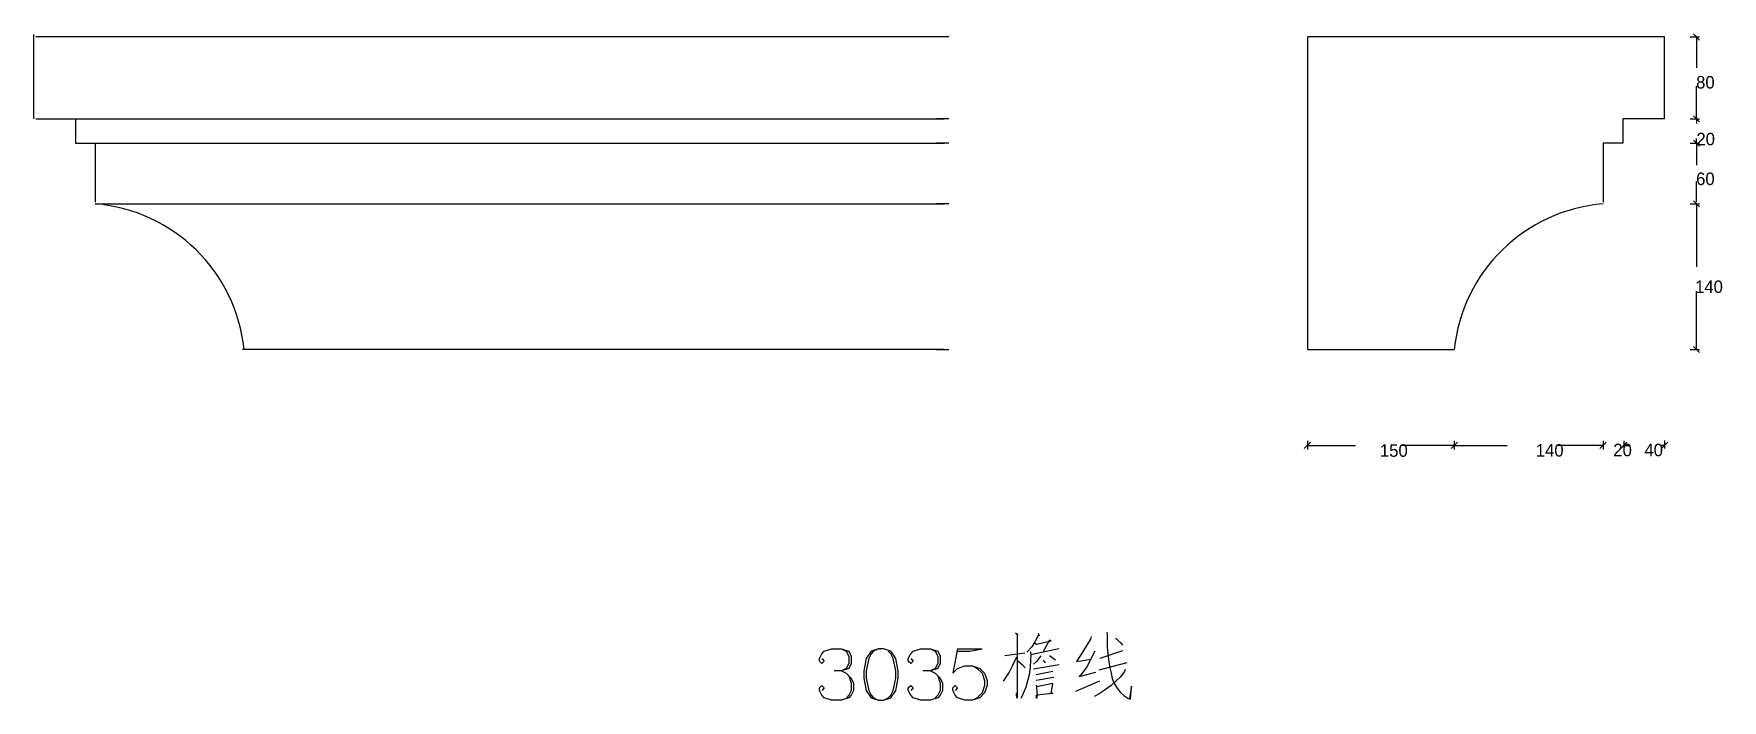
# Model space of a CAD drawing. Header units: metres. Extents: x -9727 to 6837, y -3363 to 3173.
import ezdxf

# ---------------------------------------------------------------- set-up
doc = ezdxf.new("R2010")
doc.units = ezdxf.units.M

msp = doc.modelspace()

# ---------------------------------------------------------------- linework, layer by layer
for p, q in [((-9727.01, 2338.48), (-9727.01, 3164.55)), ((6615.51, 3111.63), (6554.31, 3172.83)), ((-751.67, 3142.23), (-9707.89, 3142.23)), ((6271.6, 3142.23), (2771.6, 3142.23)), ((2771.6, 76.1), (2771.6, 3142.23)), ((6271.6, 2338.48), (6271.6, 3142.23)), ((6521.89, 3142.23), (6615.51, 3142.23)), ((6584.91, 3142.23), (6584.91, 2837.64)), ((6584.91, 2338.48), (6584.91, 2658.23)), ((-9707.89, 2338.48), (-795.48, 2338.48)), ((-9316.73, 2338.48), (-9316.73, 2100.34)), ((-751.67, 2338.48), (-869.95, 2338.48)), ((5861.32, 2338.48), (5861.32, 2100.34)), ((6271.6, 2338.48), (5861.32, 2338.48)), ((6521.89, 2338.48), (6615.51, 2338.48)), ((6615.51, 2307.88), (6554.31, 2369.08)), ((6615.51, 2307.88), (6554.31, 2369.08)), ((6584.91, 2338.48), (6584.91, 2294.25)), ((-9316.73, 2100.34), (-9123.11, 2100.34)), ((-9123.11, 2100.34), (-795.48, 2100.34)), ((-9123.11, 2100.34), (-9123.11, 1519.86)), ((-751.67, 2100.34), (-869.95, 2100.34)), ((5667.69, 2100.34), (5667.69, 1519.86)), ((5861.32, 2100.34), (5667.69, 2100.34)), ((6521.89, 2100.34), (6615.51, 2100.34)), ((6521.89, 2100.34), (6615.51, 2100.34)), ((6615.51, 2069.74), (6554.31, 2130.94)), ((6615.51, 2069.74), (6554.31, 2130.94)), ((6584.91, 2100.34), (6584.91, 2144.57)), ((6584.91, 2100.34), (6584.91, 1884.44)), ((6584.91, 1519.86), (6584.91, 1723.99)), ((-9123.11, 1504.97), (-795.48, 1504.97)), ((-751.67, 1504.97), (-869.95, 1504.97)), ((6521.89, 1504.97), (6615.51, 1504.97)), ((6615.51, 1474.37), (6554.31, 1535.57)), ((6584.91, 1504.97), (6584.91, 887.32)), ((6584.91, 76.1), (6584.91, 647.65)), ((-795.48, 76.1), (-7678.37, 76.1)), ((-869.95, 76.1), (-751.67, 76.1)), ((2771.6, 76.1), (4208.06, 76.1)), ((6521.89, 76.1), (6615.51, 76.1)), ((6615.51, 45.5), (6554.31, 106.7)), ((2767.9, -820.25), (2767.9, -903.28)), ((4207.79, -820.25), (4207.79, -903.28)), ((5669.29, -820.25), (5669.29, -903.28)), ((5871.79, -820.25), (5871.79, -903.28)), ((6271.6, -814.95), (6271.6, -894.14)), ((2737.3, -894.14), (2798.5, -832.94)), ((2767.9, -863.54), (3238.87, -863.54)), ((4208.06, -863.54), (3696.69, -863.54)), ((4177.46, -894.14), (4238.66, -832.94)), ((4208.06, -863.54), (4726.79, -863.54)), ((5667.69, -863.54), (5211.02, -863.54)), ((5637.09, -894.14), (5698.29, -832.94)), ((5637.09, -894.14), (5698.29, -832.94)), ((5840.75, -894.14), (5901.95, -832.94)), ((5861.32, -863.54), (5932.11, -863.54)), ((6271.6, -863.54), (6228.08, -863.54)), ((6241, -894.14), (6302.2, -832.94))]:
    msp.add_line(p, q)
for points in [[(-95.48, -2701.29), (-74.31, -2717.17), (-79.6, -2722.47), (-79.6, -3341.84), (-84.89, -3315.37), (-84.89, -3294.19)], [(126.86, -2706.59), (137.44, -2733.06), (126.86, -2727.76), (95.09, -2791.29), (63.33, -2838.93), (15.69, -2891.87)], [(95.09, -2801.87), (110.98, -2812.46), (253.91, -2780.7), (238.03, -2775.41), (195.68, -2849.52), (179.79, -2886.57)], [(645.06, -2738.35), (639.77, -2764.82), (555.07, -2902.46), (502.13, -2981.86), (645.06, -2960.69)], [(798.58, -2696), (803.88, -2722.47), (803.88, -2844.22), (814.46, -2934.22), (819.76, -2987.16), (830.34, -3045.39), (840.93, -3098.33), (851.52, -3151.26), (867.4, -3193.61), (893.87, -3235.96), (930.93, -3283.61), (967.98, -3315.37), (1005.04, -3341.84), (1031.51, -3352.43), (1042.09, -3225.38), (1020.92, -3347.13)], [(957.39, -2823.05), (941.51, -2801.87), (883.28, -2754.23)], [(-1995.8, -2954.83), (-1971.79, -2978.84), (-1995.8, -3002.85), (-2019.81, -2978.84), (-2019.81, -2954.83), (-1995.87, -2906.8), (-1971.86, -2882.79), (-1899.82, -2858.78), (-1803.78, -2858.78), (-1731.75, -2882.79), (-1707.8, -2930.82), (-1707.8, -3002.85), (-1731.75, -3050.87), (-1803.78, -3074.88), (-1875.81, -3074.88)], [(-1803.78, -2858.78), (-1755.76, -2882.73), (-1731.81, -2930.75), (-1731.81, -3002.78), (-1755.76, -3050.8), (-1803.78, -3074.75), (-1755.76, -3098.69), (-1707.74, -3146.71), (-1683.79, -3194.73), (-1683.79, -3266.76), (-1707.74, -3314.79), (-1731.75, -3338.8), (-1803.78, -3362.81), (-1899.82, -3362.81), (-1971.86, -3338.8), (-1995.87, -3314.79), (-2019.81, -3266.76), (-2019.81, -3242.75), (-1995.8, -3218.74), (-1971.79, -3242.75), (-1995.8, -3266.76)], [(-1439.73, -2858.78), (-1511.76, -2882.79), (-1559.78, -2954.83), (-1583.79, -3074.88), (-1583.79, -3146.91), (-1559.78, -3266.97), (-1511.76, -3339), (-1439.73, -3363.01), (-1391.7, -3363.01), (-1319.67, -3339), (-1271.65, -3266.97), (-1247.64, -3146.91), (-1247.64, -3074.88), (-1271.65, -2954.83), (-1319.67, -2882.79), (-1391.7, -2858.78), (-1439.73, -2858.78), (-1487.75, -2882.73), (-1511.76, -2906.74), (-1535.7, -2954.76), (-1559.71, -3074.81), (-1559.71, -3146.85), (-1535.7, -3266.9), (-1511.76, -3314.92), (-1487.75, -3338.93), (-1439.73, -3362.88)], [(-1391.7, -3362.88), (-1343.68, -3338.93), (-1319.67, -3314.92), (-1295.73, -3266.9), (-1271.72, -3146.85), (-1271.72, -3074.81), (-1295.73, -2954.76), (-1319.67, -2906.74), (-1343.68, -2882.73)], [(-1123.63, -2954.83), (-1099.62, -2978.84), (-1123.63, -3002.85), (-1147.64, -2978.84), (-1147.64, -2954.83), (-1123.7, -2906.8), (-1099.69, -2882.79), (-1027.65, -2858.78), (-931.61, -2858.78), (-859.58, -2882.79), (-835.63, -2930.82), (-835.63, -3002.85), (-859.58, -3050.87), (-931.61, -3074.88), (-1003.64, -3074.88)], [(-931.61, -2858.78), (-883.59, -2882.73), (-859.64, -2930.75), (-859.64, -3002.78), (-883.59, -3050.8), (-931.61, -3074.75), (-883.59, -3098.69), (-835.56, -3146.71), (-811.62, -3194.73), (-811.62, -3266.76), (-835.56, -3314.79), (-859.58, -3338.8), (-931.61, -3362.81), (-1027.65, -3362.81), (-1099.69, -3338.8), (-1123.7, -3314.79), (-1147.64, -3266.76), (-1147.64, -3242.75), (-1123.63, -3218.74), (-1099.62, -3242.75), (-1123.63, -3266.76)], [(-663.6, -2858.78), (-711.62, -3098.89), (-663.6, -3050.87), (-591.57, -3026.86), (-519.53, -3026.86), (-447.5, -3050.87), (-399.48, -3098.89), (-375.47, -3170.93), (-375.47, -3218.95), (-399.48, -3290.98), (-447.5, -3339), (-519.53, -3363.01), (-591.57, -3363.01), (-663.6, -3339), (-687.61, -3314.99), (-711.55, -3266.97), (-711.55, -3242.96), (-687.54, -3218.95), (-663.53, -3242.96), (-687.54, -3266.97)], [(-663.53, -2858.65), (-423.42, -2858.65)], [(-663.53, -2882.66), (-543.48, -2882.66), (-423.42, -2858.65)], [(-84.89, -2939.51), (-127.24, -3029.51), (-159.01, -3087.74), (-190.77, -3135.38), (-217.24, -3177.73)], [(-5.49, -2902.46), (-201.36, -2928.92)], [(-74.31, -2976.57), (-31.96, -3013.62), (-0.19, -3045.39)], [(47.45, -2886.57), (52.74, -2907.75), (47.45, -3040.09), (36.86, -3114.21), (20.98, -3172.44), (5.1, -3235.96), (-10.78, -3273.02), (-31.96, -3320.66), (-42.54, -3347.13)], [(52.74, -2913.04), (328.02, -2854.81)], [(153.33, -2928.92), (110.98, -2981.86), (79.21, -3008.33)], [(174.5, -2971.27), (195.68, -2997.74)], [(238.03, -2923.63), (296.26, -2965.98)], [(682.12, -2881.28), (602.71, -3034.8), (539.19, -3124.79), (528.6, -3130.09), (692.71, -3087.74)], [(735.06, -2950.1), (957.39, -2875.99)], [(-1731.68, -3122.7), (-1707.67, -3194.73), (-1707.67, -3266.76), (-1731.61, -3314.79), (-1755.62, -3338.8)], [(-859.51, -3122.7), (-835.5, -3194.73), (-835.5, -3266.76), (-859.44, -3314.79), (-883.45, -3338.8)], [(-519.47, -3026.86), (-471.44, -3050.8), (-423.42, -3098.82), (-399.41, -3170.86), (-399.41, -3218.88), (-423.42, -3290.91), (-471.44, -3338.93), (-519.47, -3362.88)], [(79.21, -3055.98), (333.31, -3013.62)], [(269.79, -3082.44), (105.68, -3114.21)], [(105.68, -3167.14), (280.38, -3135.38)], [(978.57, -3061.27), (973.28, -3082.44), (930.93, -3135.38), (888.58, -3177.73), (840.93, -3220.08), (782.7, -3262.43), (724.47, -3299.49), (676.83, -3325.96)], [(724.47, -3066.56), (999.74, -2992.45)], [(105.68, -3214.79), (110.98, -3235.96), (116.27, -3315.37), (110.98, -3347.13), (110.98, -3310.08), (269.79, -3294.19), (253.91, -3299.49), (269.79, -3198.91), (110.98, -3230.67)], [(496.84, -3273.02), (729.76, -3172.44)]]:
    msp.add_lwpolyline(points)
for centre, start, end in [((-9254.17, -88.87), 5.92, 85.3), ((5798.76, -88.87), 94.7, 174.08)]:
    msp.add_arc(centre, 1599.23, start, end)

# ---------------------------------------------------------------- texts
at = {"char_height": 122.4, "attachment_point": 1}
for s, insert in [('\\A1;80', (6580.45, 2758.44)), ('\\A1;20', (6583.57, 2201.67)), ('\\A1;60', (6580.65, 1811.61)), ('\\A1;140', (6570.25, 753.33)), ('\\A1;150', (3478.58, -853.14)), ('\\A1;140', (5007.67, -851)), ('\\A1;20', (5768.36, -847.85)), ('\\A1;40', (6073.2, -847.85))]:
    msp.add_mtext(s, dxfattribs=dict(at, insert=insert))

doc.saveas('drawing.dxf')
